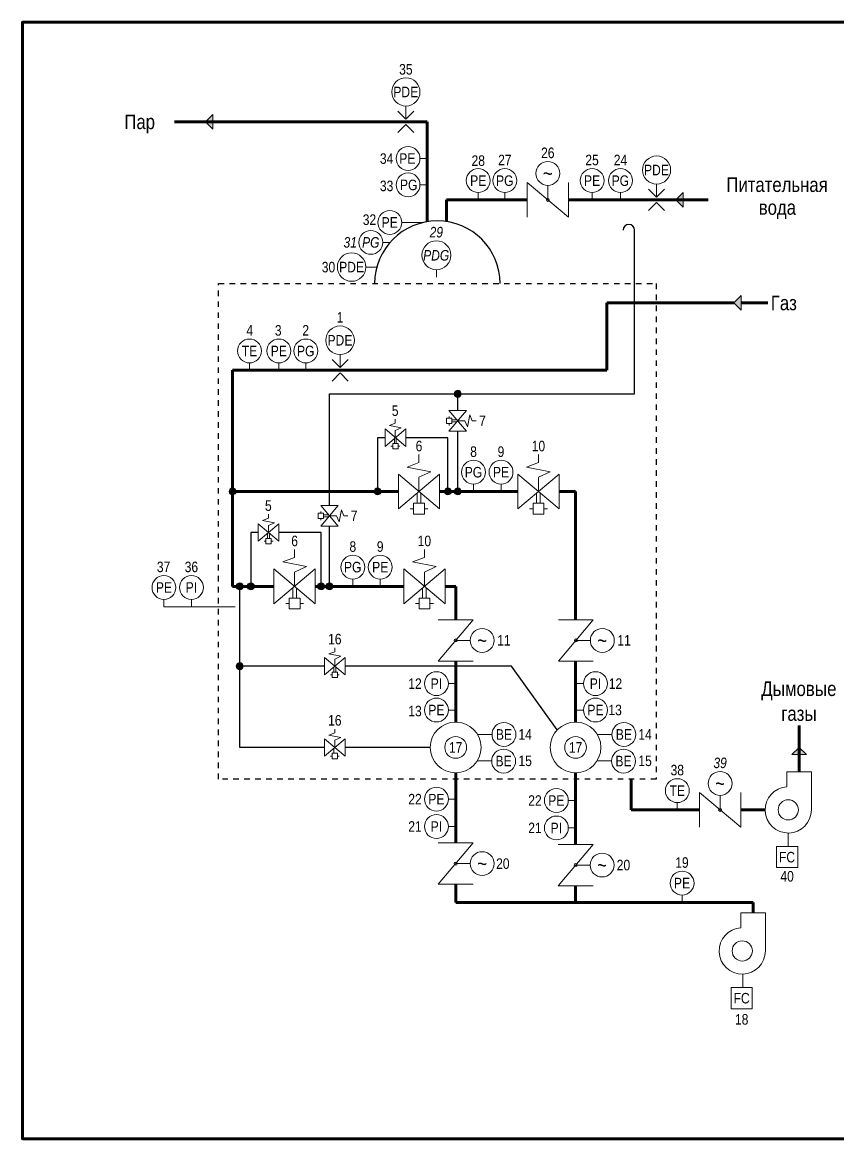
# Model space of a CAD drawing. Header units: millimetres. Extents: x -6000 to 26000, y -6000 to 26000.
# Drawn here: x 20 to 229.5, y -904.5 to -617.5 of the extents above; entities that cross this region are included whole.
import ezdxf

# ---------------------------------------------------------------- set-up
doc = ezdxf.new("R2010")
doc.units = ezdxf.units.MM
doc.header["$MEASUREMENT"] = 0
doc.linetypes.add('короткая штриховая', pattern=[2.822222, 1.411111, -1.411111])
for name, color, linetype, lineweight in [('0_Ном._пера__246', 7, 'Continuous', 100), ('Чертеж и Рисунок_Ном._пера__1', 7, 'Continuous', 15), ('Чертеж и Рисунок_Ном._пера__21', 7, 'Continuous', 30), ('Чертеж и Рисунок_Ном._пера__41', 7, 'Continuous', 60)]:
    doc.layers.add(name, color=color, linetype=linetype, lineweight=lineweight)
doc.styles.add('СГЕНЕРИР_СТИЛЬ_1', font='')
doc.styles.add('СГЕНЕРИР_СТИЛЬ_3', font='')
doc.styles.get('СГЕНЕРИР_СТИЛЬ_1').set_extended_font_data('Arial Narrow')
doc.styles.get('СГЕНЕРИР_СТИЛЬ_3').set_extended_font_data('Arial Narrow', italic=True)

msp = doc.modelspace()

# ---------------------------------------------------------------- hatches: boundary and pattern name
at = {"layer": 'Чертеж и Рисунок_Ном._пера__1', "linetype": 'Continuous', "lineweight": 15}
for points in [[(67.06, -643.09), (68.94, -644.96), (68.94, -641.21)], [(187.91, -663.16), (189.79, -665.03), (189.79, -661.28)], [(202.83, -689.65), (204.71, -691.53), (204.71, -687.78)], [(130.97, -713.02), (131.04, -713.36), (131.24, -713.66), (131.53, -713.85), (131.87, -713.92), (132.22, -713.85), (132.51, -713.66), (132.71, -713.36), (132.77, -713.02), (132.71, -712.68), (132.51, -712.38), (132.22, -712.19), (131.87, -712.12), (131.53, -712.19), (131.24, -712.38), (131.04, -712.68)], [(73.12, -738.12), (73.19, -738.47), (73.39, -738.76), (73.68, -738.95), (74.02, -739.02), (74.37, -738.95), (74.66, -738.76), (74.85, -738.47), (74.92, -738.12), (74.85, -737.78), (74.66, -737.49), (74.37, -737.29), (74.02, -737.22), (73.68, -737.29), (73.39, -737.49), (73.19, -737.78)], [(110.39, -738.12), (110.46, -738.47), (110.65, -738.76), (110.94, -738.95), (111.29, -739.02), (111.63, -738.95), (111.93, -738.76), (112.12, -738.47), (112.19, -738.12), (112.12, -737.78), (111.93, -737.49), (111.63, -737.29), (111.29, -737.22), (110.94, -737.29), (110.65, -737.49), (110.46, -737.78)], [(128.45, -738.12), (128.52, -738.47), (128.71, -738.76), (129.01, -738.95), (129.35, -739.02), (129.69, -738.95), (129.99, -738.76), (130.18, -738.47), (130.25, -738.12), (130.18, -737.78), (129.99, -737.49), (129.69, -737.29), (129.35, -737.22), (129.01, -737.29), (128.71, -737.49), (128.52, -737.78)], [(130.97, -738.12), (131.04, -738.47), (131.24, -738.76), (131.53, -738.95), (131.87, -739.02), (132.22, -738.95), (132.51, -738.76), (132.71, -738.47), (132.77, -738.12), (132.71, -737.78), (132.51, -737.49), (132.22, -737.29), (131.87, -737.22), (131.53, -737.29), (131.24, -737.49), (131.04, -737.78)], [(74.96, -762.52), (75.03, -762.87), (75.22, -763.16), (75.51, -763.35), (75.86, -763.42), (76.2, -763.35), (76.49, -763.16), (76.69, -762.87), (76.76, -762.52), (76.69, -762.18), (76.49, -761.88), (76.2, -761.69), (75.86, -761.62), (75.51, -761.69), (75.22, -761.88), (75.03, -762.18)], [(77.8, -762.52), (77.87, -762.87), (78.07, -763.16), (78.36, -763.35), (78.7, -763.42), (79.05, -763.35), (79.34, -763.16), (79.53, -762.87), (79.6, -762.52), (79.53, -762.18), (79.34, -761.88), (79.05, -761.69), (78.7, -761.62), (78.36, -761.69), (78.07, -761.88), (77.87, -762.18)], [(95.86, -762.52), (95.93, -762.87), (96.13, -763.16), (96.42, -763.35), (96.76, -763.42), (97.11, -763.35), (97.4, -763.16), (97.6, -762.87), (97.66, -762.52), (97.6, -762.18), (97.4, -761.88), (97.11, -761.69), (96.76, -761.62), (96.42, -761.69), (96.13, -761.88), (95.93, -762.18)], [(98, -762.52), (98.07, -762.87), (98.27, -763.16), (98.56, -763.35), (98.9, -763.42), (99.25, -763.35), (99.54, -763.16), (99.73, -762.87), (99.8, -762.52), (99.73, -762.18), (99.54, -761.88), (99.25, -761.69), (98.9, -761.62), (98.56, -761.69), (98.27, -761.88), (98.07, -762.18)], [(74.96, -783.03), (75.03, -783.37), (75.22, -783.66), (75.51, -783.86), (75.86, -783.93), (76.2, -783.86), (76.49, -783.66), (76.69, -783.37), (76.76, -783.03), (76.69, -782.68), (76.49, -782.39), (76.2, -782.19), (75.86, -782.13), (75.51, -782.19), (75.22, -782.39), (75.03, -782.68)], [(219.61, -803.92), (217.73, -805.79), (221.48, -805.79)]]:
    msp.add_hatch(color=7, dxfattribs=at).paths.add_polyline_path(points)

# ---------------------------------------------------------------- linework, layer by layer
at = {"layer": '0_Ном._пера__246', "color": 7, "linetype": 'Continuous', "lineweight": 100, "flags": 128}
msp.add_lwpolyline([(415, -904.52), (415, -617.52), (20, -617.52), (20, -904.52)], close=True, dxfattribs=at)
at = {"layer": 'Чертеж и Рисунок_Ном._пера__1', "color": 7, "linetype": 'Continuous', "lineweight": 15}
for p, q in [((118.55, -642.1), (118.55, -639.04)), ((67.06, -643.09), (68.94, -641.21)), ((68.94, -641.21), (68.94, -644.96)), ((67.06, -643.09), (68.94, -644.96)), ((124.06, -652.54), (122.18, -652.54)), ((124.06, -659.31), (122.18, -659.31)), ((160.33, -667.64), (149.72, -658.68)), ((149.72, -658.68), (149.72, -667.64)), ((155.03, -663.16), (155.03, -659.43)), ((160.33, -658.68), (160.33, -667.64)), ((182.97, -662.17), (182.97, -659.11)), ((137.15, -663.16), (137.15, -661.28)), ((143.99, -663.16), (143.99, -661.28)), ((166.41, -663.16), (166.41, -661.28)), ((173.7, -663.16), (173.7, -661.28)), ((187.91, -663.16), (189.79, -661.28)), ((189.79, -661.28), (189.79, -665.03)), ((187.91, -663.16), (189.79, -665.03)), ((123.11, -668.96), (117.49, -668.96)), ((114.51, -674.09), (112.64, -674.09)), ((111.1, -680.44), (108.26, -680.44)), ((126.39, -683.07), (126.39, -681.2)), ((202.83, -689.65), (204.71, -687.78)), ((204.71, -687.78), (204.71, -691.53)), ((202.83, -689.65), (204.71, -691.53)), ((101.64, -706), (101.64, -702.94)), ((78.38, -706.96), (78.38, -705.08)), ((85.92, -706.96), (85.92, -705.08)), ((92.84, -706.96), (92.84, -705.08)), ((129.63, -722.64), (134.11, -717.33)), ((134.11, -717.33), (129.63, -717.33)), ((129.63, -717.33), (134.11, -722.64)), ((115.84, -720.59), (115.84, -719.57)), ((128.96, -720.69), (128.96, -719.3)), ((128.96, -719.3), (130.35, -719.3)), ((129.66, -719.3), (129.66, -718.85)), ((130.35, -719.3), (130.35, -720.69)), ((131.68, -719.75), (130.35, -719.75)), ((130.35, -719.75), (130.35, -720.22)), ((130.35, -720.22), (131.68, -720.22)), ((131.87, -719.99), (133.69, -719.99)), ((133.69, -719.99), (134.4, -721.51)), ((134.4, -721.51), (135.01, -718.47)), ((135.01, -718.47), (135.58, -719.99)), ((135.58, -719.99), (136.6, -719.99)), ((118.5, -726.54), (113.19, -722.06)), ((113.19, -722.06), (113.19, -726.54)), ((113.19, -726.54), (118.5, -722.06)), ((114.33, -721.17), (115.84, -720.59)), ((117.36, -721.78), (114.33, -721.17)), ((115.84, -722.49), (117.36, -721.78)), ((115.84, -724.3), (115.84, -722.49)), ((118.5, -722.06), (118.5, -726.54)), ((130.35, -720.69), (128.96, -720.69)), ((134.11, -722.64), (129.63, -722.64)), ((129.66, -720.69), (129.66, -721.14)), ((115.16, -725.83), (116.55, -725.83)), ((115.16, -727.21), (115.16, -725.83)), ((115.61, -724.5), (115.61, -725.83)), ((115.61, -725.83), (116.08, -725.83)), ((116.08, -725.83), (116.08, -724.5)), ((116.55, -725.83), (116.55, -727.21)), ((115.16, -726.52), (114.71, -726.52)), ((116.55, -727.21), (115.16, -727.21)), ((116.55, -726.52), (116.99, -726.52)), ((121.92, -730.7), (121.92, -728.66)), ((152.61, -730.7), (152.61, -728.66)), ((118.88, -731.85), (121.92, -730.7)), ((149.58, -731.85), (152.61, -730.7)), ((127.23, -742.6), (116.62, -733.64)), ((116.62, -733.64), (116.62, -742.6)), ((116.62, -742.6), (127.23, -733.64)), ((124.96, -733.07), (118.88, -731.85)), ((121.92, -734.48), (124.96, -733.07)), ((121.92, -738.12), (121.92, -734.5)), ((127.23, -733.64), (127.23, -742.6)), ((157.92, -742.6), (147.31, -733.64)), ((147.31, -733.64), (147.31, -742.6)), ((147.31, -742.6), (157.92, -733.64)), ((155.65, -733.07), (149.58, -731.85)), ((152.61, -734.48), (155.65, -733.07)), ((152.61, -738.12), (152.61, -734.5)), ((157.92, -733.64), (157.92, -742.6)), ((135.94, -738.12), (135.94, -736.25)), ((143, -738.12), (143, -736.25)), ((121.45, -738.52), (121.45, -741.17)), ((122.39, -741.17), (122.39, -738.52)), ((152.15, -738.52), (152.15, -741.17)), ((153.08, -741.17), (153.08, -738.52)), ((96.66, -747.04), (101.14, -741.73)), ((101.14, -741.73), (96.66, -741.73)), ((96.66, -741.73), (101.14, -747.04)), ((96.69, -743.7), (96.69, -743.25)), ((101.43, -745.9), (102.04, -742.87)), ((102.04, -742.87), (102.61, -744.39)), ((120.55, -742.56), (119.65, -742.56)), ((120.55, -741.17), (123.32, -741.17)), ((120.55, -743.94), (120.55, -741.17)), ((121.45, -741.17), (122.39, -741.17)), ((123.32, -741.17), (123.32, -743.94)), ((123.32, -742.56), (124.22, -742.56)), ((151.25, -742.56), (150.35, -742.56)), ((151.25, -741.17), (154.01, -741.17)), ((151.25, -743.94), (151.25, -741.17)), ((152.15, -741.17), (153.08, -741.17)), ((154.01, -741.17), (154.01, -743.94)), ((154.01, -742.56), (154.91, -742.56)), ((81.74, -745.57), (83.26, -744.99)), ((84.78, -746.17), (81.74, -745.57)), ((83.26, -744.99), (83.26, -743.97)), ((83.26, -746.89), (84.78, -746.17)), ((95.99, -745.09), (95.99, -743.7)), ((95.99, -743.7), (97.38, -743.7)), ((97.38, -745.09), (95.99, -745.09)), ((96.69, -745.09), (96.69, -745.54)), ((97.38, -743.7), (97.38, -745.09)), ((98.71, -744.15), (97.38, -744.15)), ((97.38, -744.15), (97.38, -744.62)), ((97.38, -744.62), (98.71, -744.62)), ((98.9, -744.39), (100.72, -744.39)), ((100.72, -744.39), (101.43, -745.9)), ((102.61, -744.39), (103.63, -744.39)), ((123.32, -743.94), (120.55, -743.94)), ((154.01, -743.94), (151.25, -743.94)), ((85.91, -750.94), (80.61, -746.46)), ((80.61, -746.46), (80.61, -750.94)), ((80.61, -750.94), (85.91, -746.46)), ((83.02, -748.9), (83.02, -750.23)), ((83.26, -748.7), (83.26, -746.89)), ((83.49, -750.23), (83.49, -748.9)), ((85.91, -746.46), (85.91, -750.94)), ((101.14, -747.04), (96.66, -747.04)), ((82.58, -750.92), (82.13, -750.92)), ((82.58, -750.23), (83.96, -750.23)), ((82.58, -751.61), (82.58, -750.23)), ((83.96, -751.61), (82.58, -751.61)), ((83.02, -750.23), (83.49, -750.23)), ((83.96, -750.23), (83.96, -751.61)), ((83.96, -750.92), (84.41, -750.92)), ((89.96, -755.1), (89.96, -753.06)), ((123.31, -755.1), (123.31, -753.06)), ((86.92, -756.25), (89.96, -755.1)), ((93, -757.46), (86.92, -756.25)), ((89.96, -758.88), (93, -757.46)), ((120.27, -756.25), (123.31, -755.1)), ((126.35, -757.46), (120.27, -756.25)), ((123.3, -758.88), (126.35, -757.46)), ((95.27, -767), (84.66, -758.04)), ((84.66, -758.04), (84.66, -767)), ((84.66, -767), (95.27, -758.04)), ((89.96, -762.52), (89.96, -758.89)), ((95.27, -758.04), (95.27, -767)), ((128.62, -767), (118, -758.04)), ((118, -758.04), (118, -767)), ((118, -767), (128.62, -758.04)), ((123.31, -762.52), (123.31, -758.89)), ((128.62, -758.04), (128.62, -767)), ((89.49, -762.92), (89.49, -765.57)), ((90.43, -765.57), (90.43, -762.92)), ((104.92, -762.52), (104.92, -760.65)), ((111.97, -762.52), (111.97, -760.65)), ((122.84, -762.92), (122.84, -765.57)), ((123.78, -765.57), (123.78, -762.92)), ((56.39, -767.76), (56.39, -765.88)), ((63.44, -767.76), (63.44, -765.88)), ((88.6, -765.57), (91.36, -765.57)), ((88.6, -768.34), (88.6, -765.57)), ((89.49, -765.57), (90.43, -765.57)), ((91.36, -765.57), (91.36, -768.34)), ((121.94, -765.57), (124.71, -765.57)), ((121.94, -768.34), (121.94, -765.57)), ((122.84, -765.57), (123.78, -765.57)), ((124.71, -765.57), (124.71, -768.34)), ((74.69, -767.76), (56.39, -767.76)), ((88.6, -766.96), (87.7, -766.96)), ((91.36, -768.34), (88.6, -768.34)), ((91.36, -766.96), (92.26, -766.96)), ((121.94, -766.96), (121.04, -766.96)), ((124.71, -768.34), (121.94, -768.34)), ((124.71, -766.96), (125.61, -766.96)), ((126.87, -781.73), (135.83, -771.11)), ((135.83, -771.11), (126.87, -771.11)), ((157.75, -781.73), (166.71, -771.11)), ((166.71, -771.11), (157.75, -771.11)), ((131.35, -776.42), (135.07, -776.42)), ((162.23, -776.42), (165.96, -776.42)), ((98.78, -779.89), (100.3, -779.32)), ((101.82, -780.5), (98.78, -779.89)), ((100.3, -779.32), (100.3, -778.3)), ((100.3, -781.21), (101.82, -780.5)), ((102.95, -785.27), (97.65, -780.79)), ((97.65, -780.79), (97.65, -785.27)), ((97.65, -785.27), (102.95, -780.79)), ((100.07, -783.22), (100.07, -784.55)), ((100.3, -783.03), (100.3, -781.21)), ((100.53, -784.55), (100.53, -783.22)), ((102.95, -780.79), (102.95, -785.27)), ((135.83, -781.73), (126.87, -781.73)), ((166.71, -781.73), (157.75, -781.73)), ((99.62, -785.24), (99.17, -785.24)), ((99.62, -784.55), (101, -784.55)), ((99.62, -785.94), (99.62, -784.55)), ((101, -785.94), (99.62, -785.94)), ((100.07, -784.55), (100.53, -784.55)), ((101, -784.55), (101, -785.94)), ((101, -785.24), (101.45, -785.24)), ((131.35, -787.54), (129.47, -787.54)), ((162.16, -787.54), (164.2, -787.54)), ((131.35, -794.32), (129.47, -794.32)), ((162.16, -794.32), (164.2, -794.32)), ((98.78, -800.79), (100.3, -800.22)), ((100.3, -800.22), (100.3, -799.2)), ((136.94, -800.58), (140.69, -800.58)), ((167.76, -800.58), (171.51, -800.58)), ((102.95, -806.17), (97.65, -801.69)), ((97.65, -801.69), (97.65, -806.17)), ((97.65, -806.17), (102.95, -801.69)), ((101.82, -801.4), (98.78, -800.79)), ((100.3, -802.11), (101.82, -801.4)), ((100.3, -803.93), (100.3, -802.11)), ((102.95, -801.69), (102.95, -806.17)), ((99.62, -806.15), (99.17, -806.15)), ((99.62, -805.45), (101, -805.45)), ((99.62, -806.84), (99.62, -805.45)), ((100.07, -804.12), (100.07, -805.45)), ((100.07, -805.45), (100.53, -805.45)), ((101, -805.45), (101, -806.84)), ((101, -806.15), (101.45, -806.15)), ((219.61, -803.92), (217.73, -805.79)), ((221.48, -805.79), (217.73, -805.79)), ((219.61, -803.92), (221.48, -805.79)), ((101, -806.84), (99.62, -806.84)), ((136.85, -807.42), (140.6, -807.42)), ((167.67, -807.42), (171.42, -807.42)), ((216.44, -814.05), (216.44, -810.17)), ((216.44, -810.17), (222.77, -810.17)), ((222.77, -810.17), (222.77, -819.99)), ((131.35, -817.23), (129.47, -817.23)), ((162.16, -817.59), (160.29, -817.59)), ((204.6, -824.47), (193.99, -815.51)), ((193.99, -815.51), (193.99, -824.47)), ((199.29, -819.99), (199.29, -816.27)), ((204.6, -815.51), (204.6, -824.47)), ((188.3, -819.99), (188.3, -818.12)), ((131.35, -824.28), (129.47, -824.28)), ((162.16, -824.64), (160.29, -824.64)), ((216.81, -825.95), (216.81, -829.41)), ((126.87, -839.11), (135.83, -828.5)), ((135.83, -828.5), (126.87, -828.5)), ((157.68, -839.48), (166.64, -828.86)), ((166.64, -828.86), (157.68, -828.86)), ((213.8, -829.41), (219.23, -829.41)), ((213.8, -834.84), (213.8, -829.41)), ((219.23, -829.41), (219.23, -834.84)), ((131.35, -833.81), (135.07, -833.81)), ((162.16, -834.17), (165.89, -834.17)), ((219.23, -834.84), (213.8, -834.84)), ((135.83, -839.11), (126.87, -839.11)), ((166.64, -839.48), (157.68, -839.48)), ((189.52, -843.76), (189.52, -841.88)), ((204.62, -850.31), (204.62, -846.43)), ((204.62, -846.43), (210.94, -846.43)), ((210.94, -846.43), (210.94, -856.25)), ((205.15, -862.2), (205.15, -865.67)), ((202.14, -865.67), (207.57, -865.67)), ((202.14, -871.1), (202.14, -865.67)), ((207.57, -865.67), (207.57, -871.1)), ((207.57, -871.1), (202.14, -871.1))]:
    msp.add_line(p, q, dxfattribs=at)
for centre, radius in [((118.55, -635.42), 3.62), ((119.11, -652.54), 3.07), ((155.03, -656.36), 3.07), ((182.97, -655.49), 3.62), ((119.11, -659.31), 3.07), ((137.15, -658.21), 3.07), ((143.99, -658.21), 3.07), ((166.41, -658.21), 3.07), ((173.7, -658.21), 3.07), ((155.03, -663.16), 0.381), ((114.42, -668.96), 3.07), ((109.56, -674.09), 3.07), ((126.39, -677.4), 3.72), ((104.6, -680.44), 3.66), ((101.64, -699.26), 3.68), ((78.38, -702.01), 3.07), ((85.92, -702.01), 3.07), ((92.84, -702.01), 3.07), ((131.87, -713.02), 0.9), ((135.94, -733.18), 3.07), ((143, -733.18), 3.07), ((74.02, -738.12), 0.9), ((111.29, -738.12), 0.9), ((129.35, -738.12), 0.9), ((131.87, -738.12), 0.9), ((104.92, -757.58), 3.07), ((111.97, -757.58), 3.07), ((56.39, -762.81), 3.07), ((63.44, -762.81), 3.07), ((75.86, -762.52), 0.9), ((78.7, -762.52), 0.9), ((96.76, -762.52), 0.9), ((98.9, -762.52), 0.9), ((138.15, -776.42), 3.07), ((169.03, -776.42), 3.07), ((131.35, -776.42), 0.381), ((162.23, -776.42), 0.381), ((75.86, -783.03), 0.9), ((126.4, -787.54), 3.07), ((167.28, -787.54), 3.07), ((126.4, -794.32), 3.07), ((167.28, -794.32), 3.07), ((131.35, -803.93), 6.52), ((143.76, -800.59), 3.07), ((162.16, -803.93), 6.52), ((174.58, -800.59), 3.07), ((131.35, -803.93), 2.8), ((162.16, -803.93), 2.8), ((143.67, -807.44), 3.07), ((174.49, -807.44), 3.07), ((188.3, -815.05), 3.07), ((199.29, -813.19), 3.07), ((126.4, -817.23), 3.07), ((157.22, -817.59), 3.07), ((216.81, -819.99), 2.6), ((199.29, -819.99), 0.381), ((126.4, -824.28), 3.07), ((157.22, -824.64), 3.07), ((138.15, -833.81), 3.07), ((168.96, -834.17), 3.07), ((131.35, -833.81), 0.381), ((162.16, -834.17), 0.381), ((189.52, -838.81), 3.07), ((204.99, -856.25), 2.6)]:
    msp.add_circle(centre, radius, dxfattribs=at)
for centre in [(216.81, -819.99), (204.99, -856.25)]:
    msp.add_arc(centre, 5.95, 93.5309, 0, dxfattribs=at)
at = {"layer": 'Чертеж и Рисунок_Ном._пера__21', "color": 7, "linetype": 'Continuous', "lineweight": 30}
for p, q in [((116.48, -640.33), (118.55, -642.4)), ((118.55, -642.4), (120.62, -640.33)), ((118.55, -643.78), (116.48, -645.85)), ((120.62, -645.85), (118.55, -643.78)), ((180.9, -660.4), (182.97, -662.47)), ((182.97, -662.47), (185.04, -660.4)), ((182.97, -663.85), (180.9, -665.92)), ((185.04, -665.92), (182.97, -663.85)), ((177.31, -713.02), (177.31, -670.95)), ((99.57, -704.23), (101.64, -706.3)), ((101.64, -706.3), (103.71, -704.23)), ((101.64, -707.67), (99.57, -709.74)), ((103.71, -709.74), (101.64, -707.67)), ((98.9, -741.73), (98.9, -713.02)), ((98.9, -713.02), (177.31, -713.02)), ((131.87, -717.33), (131.87, -713.92)), ((131.87, -737.22), (131.87, -722.64)), ((111.29, -724.3), (111.29, -737.22)), ((113.19, -724.3), (111.29, -724.3)), ((129.35, -724.3), (118.5, -724.3)), ((129.35, -737.22), (129.35, -724.3)), ((78.7, -748.7), (78.7, -761.62)), ((80.61, -748.7), (78.7, -748.7)), ((96.76, -748.7), (85.91, -748.7)), ((96.76, -761.62), (96.76, -748.7)), ((98.9, -761.62), (98.9, -747.04)), ((75.86, -790.16), (75.86, -763.42)), ((97.65, -783.03), (76.76, -783.03)), ((145.7, -783.03), (102.95, -783.03)), ((157.45, -799.42), (145.7, -783.03)), ((75.86, -803.93), (75.86, -790.16)), ((97.65, -803.93), (75.86, -803.93)), ((124.83, -803.93), (102.95, -803.93))]:
    msp.add_line(p, q, dxfattribs=at)
at = {"layer": 'Чертеж и Рисунок_Ном._пера__21', "color": 7, "linetype": 'короткая штриховая', "lineweight": 30}
for p, q in [((70.43, -812.06), (70.43, -684.7)), ((70.43, -684.7), (182.87, -684.7)), ((182.87, -684.7), (182.87, -812.06)), ((182.87, -812.06), (70.43, -812.06))]:
    msp.add_line(p, q, dxfattribs=at)
at = {"layer": 'Чертеж и Рисунок_Ном._пера__21', "color": 7, "linetype": 'Continuous', "lineweight": 30}
for centre, radius in [((126.65, -684.7), 16.12), ((175.85, -670.95), 1.47)]:
    msp.add_arc(centre, radius, 0, 180, dxfattribs=at)
at = {"layer": 'Чертеж и Рисунок_Ном._пера__41', "color": 7, "linetype": 'Continuous', "lineweight": 60}
for p, q in [((70.61, -643.09), (59.06, -643.09)), ((124.06, -643.09), (68.94, -643.09)), ((124.06, -668.78), (124.06, -643.09)), ((129.01, -668.75), (129.01, -663.16)), ((149.72, -663.16), (129.01, -663.16)), ((160.33, -663.16), (194.45, -663.16)), ((189.79, -663.16), (196.26, -663.16)), ((170.23, -689.65), (170.23, -706.96)), ((202.83, -689.65), (170.23, -689.65)), ((211.59, -689.65), (204.71, -689.65)), ((74.02, -706.96), (74.02, -762.52)), ((170.23, -706.96), (74.02, -706.96)), ((116.62, -738.12), (74.92, -738.12)), ((127.23, -738.12), (147.31, -738.12)), ((157.92, -738.12), (162.16, -738.12)), ((162.16, -738.12), (162.16, -771.11)), ((84.66, -762.52), (74.02, -762.52)), ((95.27, -762.52), (118, -762.52)), ((128.62, -762.52), (131.35, -762.52)), ((131.35, -762.52), (131.35, -771.11)), ((131.35, -781.73), (131.35, -797.41)), ((162.16, -781.73), (162.16, -797.41)), ((219.61, -806.54), (219.61, -798.31)), ((219.61, -810.17), (219.61, -805.79)), ((131.35, -810.45), (131.35, -828.5)), ((162.16, -810.45), (162.16, -828.86)), ((176.4, -812.06), (176.4, -819.99)), ((176.4, -819.99), (193.99, -819.99)), ((204.6, -819.99), (210.86, -819.99)), ((131.35, -839.1), (131.35, -843.76)), ((162.16, -839.46), (162.16, -843.76)), ((207.76, -843.76), (131.35, -843.76)), ((207.76, -843.76), (207.76, -846.44))]:
    msp.add_line(p, q, dxfattribs=at)

# ---------------------------------------------------------------- texts
at = {"layer": 'Чертеж и Рисунок_Ном._пера__1', "color": 7, "linetype": 'Continuous', "lineweight": 15, "attachment_point": 7}
for s, insert, char_height, style in [('\\A1;{\\pql;\\fArial Narrow|b0|i0|c204|p34;3}', (116.82, -630.99), 2.7, 'СГЕНЕРИР_СТИЛЬ_1'), ('\\A1;{\\pql;\\fArial Narrow|b0|i0|c204|p34;5}', (118.55, -630.99), 2.7, 'СГЕНЕРИР_СТИЛЬ_1'), ('\\A1;{\\pql;\\fArial Narrow|b0|i0|c204|p34;PD}', (115.33, -636.77), 2.7, 'СГЕНЕРИР_СТИЛЬ_1'), ('\\A1;{\\pql;\\fArial Narrow|b0|i0|c204|p34;E}', (119.68, -636.77), 2.7, 'СГЕНЕРИР_СТИЛЬ_1'), ('\\A1;{\\pql;\\fArial Narrow|b0|i0|c204|p34;Пар}', (46.21, -646.1), 3.75, 'СГЕНЕРИР_СТИЛЬ_1'), ('\\A1;{\\pql;\\fArial Narrow|b0|i0|c204|p34;3}', (111.88, -653.94), 2.7, 'СГЕНЕРИР_СТИЛЬ_1'), ('\\A1;{\\pql;\\fArial Narrow|b0|i0|c204|p34;4}', (113.61, -653.89), 2.7, 'СГЕНЕРИР_СТИЛЬ_1'), ('\\A1;{\\pql;\\fArial Narrow|b0|i0|c204|p34;P}', (116.85, -653.89), 2.7, 'СГЕНЕРИР_СТИЛЬ_1'), ('\\A1;{\\pql;\\fArial Narrow|b0|i0|c204|p34;E}', (118.93, -653.89), 2.7, 'СГЕНЕРИР_СТИЛЬ_1'), ('\\A1;{\\pql;\\fArial Narrow|b0|i0|c204|p34;26}', (153.3, -652.46), 2.7, 'СГЕНЕРИР_СТИЛЬ_1'), ('\\A1;{\\pql;\\fArial Narrow|b0|i0|c204|p34;28}', (135.43, -654.46), 2.7, 'СГЕНЕРИР_СТИЛЬ_1'), ('\\A1;{\\pql;\\fArial Narrow|b0|i0|c204|p34;27}', (142.26, -654.27), 2.7, 'СГЕНЕРИР_СТИЛЬ_1'), ('\\A1;{\\pql;\\fArial Narrow|b0|i0|c204|p34;2}', (164.66, -654.27), 2.7, 'СГЕНЕРИР_СТИЛЬ_1'), ('\\A1;{\\pql;\\fArial Narrow|b0|i0|c204|p34;5}', (166.39, -654.31), 2.7, 'СГЕНЕРИР_СТИЛЬ_1'), ('\\A1;{\\pql;\\fArial Narrow|b0|i0|c204|p34;2}', (171.97, -654.27), 2.7, 'СГЕНЕРИР_СТИЛЬ_1'), ('\\A1;{\\pql;\\fArial Narrow|b0|i0|c204|p34;4}', (173.7, -654.27), 2.7, 'СГЕНЕРИР_СТИЛЬ_1'), ('\\A1;{\\pql;\\fArial Narrow|b0|i0|c204|p34;PD}', (179.75, -656.84), 2.7, 'СГЕНЕРИР_СТИЛЬ_1'), ('\\A1;{\\pql;\\fArial Narrow|b0|i0|c204|p34;E}', (184.1, -656.84), 2.7, 'СГЕНЕРИР_СТИЛЬ_1'), ('\\A1;{\\pql;\\fArial Narrow|b0|i0|c204|p34;P}', (135.07, -659.56), 2.7, 'СГЕНЕРИР_СТИЛЬ_1'), ('\\A1;{\\pql;\\fArial Narrow|b0|i0|c204|p34;E}', (137.15, -659.56), 2.7, 'СГЕНЕРИР_СТИЛЬ_1'), ('\\A1;{\\pql;\\fArial Narrow|b0|i0|c204|p34;PG}', (141.72, -659.61), 2.7, 'СГЕНЕРИР_СТИЛЬ_1'), ('\\A1;{\\pql;\\fArial Narrow|b0|i0|c204|p34;~}', (153.76, -658.23), 3.75, 'СГЕНЕРИР_СТИЛЬ_1'), ('\\A1;{\\pql;\\fArial Narrow|b0|i0|c204|p34;P}', (164.33, -659.56), 2.7, 'СГЕНЕРИР_СТИЛЬ_1'), ('\\A1;{\\pql;\\fArial Narrow|b0|i0|c204|p34;E}', (166.41, -659.56), 2.7, 'СГЕНЕРИР_СТИЛЬ_1'), ('\\A1;{\\pql;\\fArial Narrow|b0|i0|c204|p34;PG}', (171.43, -659.61), 2.7, 'СГЕНЕРИР_СТИЛЬ_1'), ('\\A1;{\\pql;\\fArial Narrow|b0|i0|c204|p34;3}', (111.88, -660.96), 2.7, 'СГЕНЕРИР_СТИЛЬ_1'), ('\\A1;{\\pql;\\fArial Narrow|b0|i0|c204|p34;3}', (113.61, -660.96), 2.7, 'СГЕНЕРИР_СТИЛЬ_1'), ('\\A1;{\\pql;\\fArial Narrow|b0|i0|c204|p34;P}', (117.03, -660.66), 2.7, 'СГЕНЕРИР_СТИЛЬ_1'), ('\\A1;{\\pql;\\fArial Narrow|b0|i0|c204|p34;G}', (119.11, -660.71), 2.7, 'СГЕНЕРИР_СТИЛЬ_1'), ('\\A1;{\\pql;\\fArial Narrow|b0|i0|c204|p34;Питательная}', (200.9, -661.19), 3.75, 'СГЕНЕРИР_СТИЛЬ_1'), ('\\A1;{\\pql;\\fArial Narrow|b0|i0|c204|p34;вода}', (209.23, -668.08), 3.75, 'СГЕНЕРИР_СТИЛЬ_1'), ('\\A1;{\\pql;\\fArial Narrow|b0|i0|c204|p34;3}', (107.47, -669.65), 2.7, 'СГЕНЕРИР_СТИЛЬ_1'), ('\\A1;{\\pql;\\fArial Narrow|b0|i0|c204|p34;2}', (109.19, -669.6), 2.7, 'СГЕНЕРИР_СТИЛЬ_1'), ('\\A1;{\\pql;\\fArial Narrow|b0|i0|c204|p34;P}', (112.33, -670.31), 2.7, 'СГЕНЕРИР_СТИЛЬ_1'), ('\\A1;{\\pql;\\fArial Narrow|b0|i0|c204|p34;E}', (114.42, -670.31), 2.7, 'СГЕНЕРИР_СТИЛЬ_1'), ('\\A1;{\\pql;\\fArial Narrow|b0|i1|c204|p34;29}', (124.66, -672.86), 2.7, 'СГЕНЕРИР_СТИЛЬ_3'), ('\\A1;{\\pql;\\fArial Narrow|b0|i1|c204|p34;3}', (102.53, -675.48), 2.7, 'СГЕНЕРИР_СТИЛЬ_3'), ('\\A1;{\\pql;\\fArial Narrow|b0|i1|c204|p34;1}', (104.26, -675.44), 2.7, 'СГЕНЕРИР_СТИЛЬ_3'), ('\\A1;{\\pql;\\fArial Narrow|b0|i1|c204|p34;PG}', (107.3, -675.48), 2.7, 'СГЕНЕРИР_СТИЛЬ_3'), ('\\A1;{\\pql;\\fArial Narrow|b0|i1|c204|p34;PDG}', (122.99, -678.8), 2.7, 'СГЕНЕРИР_СТИЛЬ_3'), ('\\A1;{\\pql;\\fArial Narrow|b0|i0|c204|p34;3}', (96.94, -681.84), 2.7, 'СГЕНЕРИР_СТИЛЬ_1'), ('\\A1;{\\pql;\\fArial Narrow|b0|i0|c204|p34;0}', (98.67, -681.84), 2.7, 'СГЕНЕРИР_СТИЛЬ_1'), ('\\A1;{\\pql;\\fArial Narrow|b0|i0|c204|p34;PD}', (101.41, -681.79), 2.7, 'СГЕНЕРИР_СТИЛЬ_1'), ('\\A1;{\\pql;\\fArial Narrow|b0|i0|c204|p34;E}', (105.75, -681.79), 2.7, 'СГЕНЕРИР_СТИЛЬ_1'), ('\\A1;{\\pql;\\fArial Narrow|b0|i0|c204|p34;Газ}', (212.36, -691.59), 3.75, 'СГЕНЕРИР_СТИЛЬ_1'), ('\\A1;{\\pql;\\fArial Narrow|b0|i0|c204|p34;1}', (100.77, -694.72), 2.7, 'СГЕНЕРИР_СТИЛЬ_1'), ('\\A1;{\\pql;\\fArial Narrow|b0|i0|c204|p34;4}', (77.57, -698.06), 2.7, 'СГЕНЕРИР_СТИЛЬ_1'), ('\\A1;{\\pql;\\fArial Narrow|b0|i0|c204|p34;3}', (84.89, -698.11), 2.7, 'СГЕНЕРИР_СТИЛЬ_1'), ('\\A1;{\\pql;\\fArial Narrow|b0|i0|c204|p34;2}', (91.95, -698.06), 2.7, 'СГЕНЕРИР_СТИЛЬ_1'), ('\\A1;{\\pql;\\fArial Narrow|b0|i0|c204|p34;PD}', (98.42, -700.61), 2.7, 'СГЕНЕРИР_СТИЛЬ_1'), ('\\A1;{\\pql;\\fArial Narrow|b0|i0|c204|p34;E}', (102.77, -700.61), 2.7, 'СГЕНЕРИР_СТИЛЬ_1'), ('\\A1;{\\pql;\\fArial Narrow|b0|i0|c204|p34;T}', (76.39, -703.36), 2.7, 'СГЕНЕРИР_СТИЛЬ_1'), ('\\A1;{\\pql;\\fArial Narrow|b0|i0|c204|p34;E}', (78.29, -703.36), 2.7, 'СГЕНЕРИР_СТИЛЬ_1'), ('\\A1;{\\pql;\\fArial Narrow|b0|i0|c204|p34;P}', (83.83, -703.36), 2.7, 'СГЕНЕРИР_СТИЛЬ_1'), ('\\A1;{\\pql;\\fArial Narrow|b0|i0|c204|p34;E}', (85.92, -703.36), 2.7, 'СГЕНЕРИР_СТИЛЬ_1'), ('\\A1;{\\pql;\\fArial Narrow|b0|i0|c204|p34;PG}', (90.58, -703.41), 2.7, 'СГЕНЕРИР_СТИЛЬ_1'), ('\\A1;{\\pql;\\fArial Narrow|b0|i0|c204|p34;5}', (114.93, -718.75), 2.7, 'СГЕНЕРИР_СТИЛЬ_1'), ('\\A1;{\\pql;\\fArial Narrow|b0|i0|c204|p34;7}', (137.37, -721.34), 2.7, 'СГЕНЕРИР_СТИЛЬ_1'), ('\\A1;{\\pql;\\fArial Narrow|b0|i0|c204|p34;6}', (121.06, -727.84), 2.7, 'СГЕНЕРИР_СТИЛЬ_1'), ('\\A1;{\\pql;\\fArial Narrow|b0|i0|c204|p34;1}', (150.89, -727.79), 2.7, 'СГЕНЕРИР_СТИЛЬ_1'), ('\\A1;{\\pql;\\fArial Narrow|b0|i0|c204|p34;0}', (152.61, -727.84), 2.7, 'СГЕНЕРИР_СТИЛЬ_1'), ('\\A1;{\\pql;\\fArial Narrow|b0|i0|c204|p34;8}', (135.08, -729.28), 2.7, 'СГЕНЕРИР_СТИЛЬ_1'), ('\\A1;{\\pql;\\fArial Narrow|b0|i0|c204|p34;9}', (142.12, -729.28), 2.7, 'СГЕНЕРИР_СТИЛЬ_1'), ('\\A1;{\\pql;\\fArial Narrow|b0|i0|c204|p34;PG}', (133.68, -734.57), 2.7, 'СГЕНЕРИР_СТИЛЬ_1'), ('\\A1;{\\pql;\\fArial Narrow|b0|i0|c204|p34;P}', (140.92, -734.53), 2.7, 'СГЕНЕРИР_СТИЛЬ_1'), ('\\A1;{\\pql;\\fArial Narrow|b0|i0|c204|p34;E}', (143, -734.53), 2.7, 'СГЕНЕРИР_СТИЛЬ_1'), ('\\A1;{\\pql;\\fArial Narrow|b0|i0|c204|p34;5}', (82.35, -743.15), 2.7, 'СГЕНЕРИР_СТИЛЬ_1'), ('\\A1;{\\pql;\\fArial Narrow|b0|i0|c204|p34;7}', (104.4, -745.74), 2.7, 'СГЕНЕРИР_СТИЛЬ_1'), ('\\A1;{\\pql;\\fArial Narrow|b0|i0|c204|p34;6}', (89.1, -752.24), 2.7, 'СГЕНЕРИР_СТИЛЬ_1'), ('\\A1;{\\pql;\\fArial Narrow|b0|i0|c204|p34;8}', (104.06, -753.68), 2.7, 'СГЕНЕРИР_СТИЛЬ_1'), ('\\A1;{\\pql;\\fArial Narrow|b0|i0|c204|p34;9}', (111.09, -753.68), 2.7, 'СГЕНЕРИР_СТИЛЬ_1'), ('\\A1;{\\pql;\\fArial Narrow|b0|i0|c204|p34;1}', (121.58, -752.19), 2.7, 'СГЕНЕРИР_СТИЛЬ_1'), ('\\A1;{\\pql;\\fArial Narrow|b0|i0|c204|p34;0}', (123.31, -752.24), 2.7, 'СГЕНЕРИР_СТИЛЬ_1'), ('\\A1;{\\pql;\\fArial Narrow|b0|i0|c204|p34;37}', (54.57, -758.91), 2.7, 'СГЕНЕРИР_СТИЛЬ_1'), ('\\A1;{\\pql;\\fArial Narrow|b0|i0|c204|p34;36}', (61.72, -758.91), 2.7, 'СГЕНЕРИР_СТИЛЬ_1'), ('\\A1;{\\pql;\\fArial Narrow|b0|i0|c204|p34;PG}', (102.66, -758.97), 2.7, 'СГЕНЕРИР_СТИЛЬ_1'), ('\\A1;{\\pql;\\fArial Narrow|b0|i0|c204|p34;P}', (109.89, -758.93), 2.7, 'СГЕНЕРИР_СТИЛЬ_1'), ('\\A1;{\\pql;\\fArial Narrow|b0|i0|c204|p34;E}', (111.97, -758.93), 2.7, 'СГЕНЕРИР_СТИЛЬ_1'), ('\\A1;{\\pql;\\fArial Narrow|b0|i0|c204|p34;P}', (54.31, -764.16), 2.7, 'СГЕНЕРИР_СТИЛЬ_1'), ('\\A1;{\\pql;\\fArial Narrow|b0|i0|c204|p34;E}', (56.39, -764.16), 2.7, 'СГЕНЕРИР_СТИЛЬ_1'), ('\\A1;{\\pql;\\fArial Narrow|b0|i0|c204|p34;P}', (61.97, -764.16), 2.7, 'СГЕНЕРИР_СТИЛЬ_1'), ('\\A1;{\\pql;\\fArial Narrow|b0|i0|c204|p34;I}', (64.05, -764.16), 2.7, 'СГЕНЕРИР_СТИЛЬ_1'), ('\\A1;{\\pql;\\fArial Narrow|b0|i0|c204|p34;16}', (98.57, -777.47), 2.7, 'СГЕНЕРИР_СТИЛЬ_1'), ('\\A1;{\\pql;\\fArial Narrow|b0|i0|c204|p34;~}', (136.88, -778.3), 3.75, 'СГЕНЕРИР_СТИЛЬ_1'), ('\\A1;{\\pql;\\fArial Narrow|b0|i0|c204|p34;11}', (142.02, -777.75), 2.7, 'СГЕНЕРИР_СТИЛЬ_1'), ('\\A1;{\\pql;\\fArial Narrow|b0|i0|c204|p34;~}', (167.76, -778.3), 3.75, 'СГЕНЕРИР_СТИЛЬ_1'), ('\\A1;{\\pql;\\fArial Narrow|b0|i0|c204|p34;1}', (172.9, -777.75), 2.7, 'СГЕНЕРИР_СТИЛЬ_1'), ('\\A1;{\\pql;\\fArial Narrow|b0|i0|c204|p34;1}', (174.63, -777.75), 2.7, 'СГЕНЕРИР_СТИЛЬ_1'), ('\\A1;{\\pql;\\fArial Narrow|b0|i0|c204|p34;1}', (119.17, -788.89), 2.7, 'СГЕНЕРИР_СТИЛЬ_1'), ('\\A1;{\\pql;\\fArial Narrow|b0|i0|c204|p34;2}', (120.9, -788.89), 2.7, 'СГЕНЕРИР_СТИЛЬ_1'), ('\\A1;{\\pql;\\fArial Narrow|b0|i0|c204|p34;P}', (124.93, -788.89), 2.7, 'СГЕНЕРИР_СТИЛЬ_1'), ('\\A1;{\\pql;\\fArial Narrow|b0|i0|c204|p34;I}', (127.01, -788.89), 2.7, 'СГЕНЕРИР_СТИЛЬ_1'), ('\\A1;{\\pql;\\fArial Narrow|b0|i0|c204|p34;P}', (165.8, -788.89), 2.7, 'СГЕНЕРИР_СТИЛЬ_1'), ('\\A1;{\\pql;\\fArial Narrow|b0|i0|c204|p34;I}', (167.89, -788.89), 2.7, 'СГЕНЕРИР_СТИЛЬ_1'), ('\\A1;{\\pql;\\fArial Narrow|b0|i0|c204|p34;1}', (170.68, -788.89), 2.7, 'СГЕНЕРИР_СТИЛЬ_1'), ('\\A1;{\\pql;\\fArial Narrow|b0|i0|c204|p34;2}', (172.41, -788.89), 2.7, 'СГЕНЕРИР_СТИЛЬ_1'), ('\\A1;{\\pql;\\fArial Narrow|b0|i0|c204|p34;Дымовые}', (209.88, -791.8), 3.75, 'СГЕНЕРИР_СТИЛЬ_1'), ('\\A1;{\\pql;\\fArial Narrow|b0|i0|c204|p34;1}', (119.17, -795.92), 2.7, 'СГЕНЕРИР_СТИЛЬ_1'), ('\\A1;{\\pql;\\fArial Narrow|b0|i0|c204|p34;3}', (120.9, -795.97), 2.7, 'СГЕНЕРИР_СТИЛЬ_1'), ('\\A1;{\\pql;\\fArial Narrow|b0|i0|c204|p34;P}', (124.32, -795.67), 2.7, 'СГЕНЕРИР_СТИЛЬ_1'), ('\\A1;{\\pql;\\fArial Narrow|b0|i0|c204|p34;E}', (126.4, -795.67), 2.7, 'СГЕНЕРИР_СТИЛЬ_1'), ('\\A1;{\\pql;\\fArial Narrow|b0|i0|c204|p34;P}', (165.19, -795.67), 2.7, 'СГЕНЕРИР_СТИЛЬ_1'), ('\\A1;{\\pql;\\fArial Narrow|b0|i0|c204|p34;E}', (167.28, -795.67), 2.7, 'СГЕНЕРИР_СТИЛЬ_1'), ('\\A1;{\\pql;\\fArial Narrow|b0|i0|c204|p34;1}', (170.59, -795.64), 2.7, 'СГЕНЕРИР_СТИЛЬ_1'), ('\\A1;{\\pql;\\fArial Narrow|b0|i0|c204|p34;3}', (172.32, -795.69), 2.7, 'СГЕНЕРИР_СТИЛЬ_1'), ('\\A1;{\\pql;\\fArial Narrow|b0|i0|c204|p34;газы}', (215.02, -797.16), 3.75, 'СГЕНЕРИР_СТИЛЬ_1'), ('\\A1;{\\pql;\\fArial Narrow|b0|i0|c204|p34;16}', (98.57, -798.37), 2.7, 'СГЕНЕРИР_СТИЛЬ_1'), ('\\A1;{\\pql;\\fArial Narrow|b0|i0|c204|p34;B}', (141.68, -801.94), 2.7, 'СГЕНЕРИР_СТИЛЬ_1'), ('\\A1;{\\pql;\\fArial Narrow|b0|i0|c204|p34;E}', (143.76, -801.94), 2.7, 'СГЕНЕРИР_СТИЛЬ_1'), ('\\A1;{\\pql;\\fArial Narrow|b0|i0|c204|p34;1}', (147.47, -801.94), 2.7, 'СГЕНЕРИР_СТИЛЬ_1'), ('\\A1;{\\pql;\\fArial Narrow|b0|i0|c204|p34;4}', (149.2, -801.94), 2.7, 'СГЕНЕРИР_СТИЛЬ_1'), ('\\A1;{\\pql;\\fArial Narrow|b0|i0|c204|p34;B}', (172.49, -801.94), 2.7, 'СГЕНЕРИР_СТИЛЬ_1'), ('\\A1;{\\pql;\\fArial Narrow|b0|i0|c204|p34;E}', (174.58, -801.94), 2.7, 'СГЕНЕРИР_СТИЛЬ_1'), ('\\A1;{\\pql;\\fArial Narrow|b0|i0|c204|p34;1}', (178.29, -801.94), 2.7, 'СГЕНЕРИР_СТИЛЬ_1'), ('\\A1;{\\pql;\\fArial Narrow|b0|i0|c204|p34;4}', (180.02, -801.94), 2.7, 'СГЕНЕРИР_СТИЛЬ_1'), ('\\A1;{\\pql;\\fArial Narrow|b0|i0|c204|p34;17}', (129.62, -805.28), 2.7, 'СГЕНЕРИР_СТИЛЬ_1'), ('\\A1;{\\pql;\\fArial Narrow|b0|i0|c204|p34;17}', (160.43, -805.28), 2.7, 'СГЕНЕРИР_СТИЛЬ_1'), ('\\A1;{\\pql;\\fArial Narrow|b0|i0|c204|p34;B}', (141.59, -808.79), 2.7, 'СГЕНЕРИР_СТИЛЬ_1'), ('\\A1;{\\pql;\\fArial Narrow|b0|i0|c204|p34;E}', (143.67, -808.79), 2.7, 'СГЕНЕРИР_СТИЛЬ_1'), ('\\A1;{\\pql;\\fArial Narrow|b0|i0|c204|p34;1}', (147.47, -808.72), 2.7, 'СГЕНЕРИР_СТИЛЬ_1'), ('\\A1;{\\pql;\\fArial Narrow|b0|i0|c204|p34;5}', (149.2, -808.76), 2.7, 'СГЕНЕРИР_СТИЛЬ_1'), ('\\A1;{\\pql;\\fArial Narrow|b0|i0|c204|p34;B}', (172.4, -808.79), 2.7, 'СГЕНЕРИР_СТИЛЬ_1'), ('\\A1;{\\pql;\\fArial Narrow|b0|i0|c204|p34;E}', (174.49, -808.79), 2.7, 'СГЕНЕРИР_СТИЛЬ_1'), ('\\A1;{\\pql;\\fArial Narrow|b0|i0|c204|p34;1}', (178.29, -808.72), 2.7, 'СГЕНЕРИР_СТИЛЬ_1'), ('\\A1;{\\pql;\\fArial Narrow|b0|i0|c204|p34;5}', (180.02, -808.76), 2.7, 'СГЕНЕРИР_СТИЛЬ_1'), ('\\A1;{\\pql;\\fArial Narrow|b0|i0|c204|p34;38}', (186.57, -811.15), 2.7, 'СГЕНЕРИР_СТИЛЬ_1'), ('\\A1;{\\pql;\\fArial Narrow|b0|i1|c204|p34;39}', (197.57, -809.29), 2.7, 'СГЕНЕРИР_СТИЛЬ_3'), ('\\A1;{\\pql;\\fArial Narrow|b0|i0|c204|p34;T}', (186.31, -816.4), 2.7, 'СГЕНЕРИР_СТИЛЬ_1'), ('\\A1;{\\pql;\\fArial Narrow|b0|i0|c204|p34;E}', (188.21, -816.4), 2.7, 'СГЕНЕРИР_СТИЛЬ_1'), ('\\A1;{\\pql;\\fArial Narrow|b0|i0|c204|p34;~}', (198.02, -815.07), 3.75, 'СГЕНЕРИР_СТИЛЬ_1'), ('\\A1;{\\pql;\\fArial Narrow|b0|i0|c204|p34;2}', (119.17, -818.58), 2.7, 'СГЕНЕРИР_СТИЛЬ_1'), ('\\A1;{\\pql;\\fArial Narrow|b0|i0|c204|p34;2}', (120.9, -818.58), 2.7, 'СГЕНЕРИР_СТИЛЬ_1'), ('\\A1;{\\pql;\\fArial Narrow|b0|i0|c204|p34;P}', (124.32, -818.58), 2.7, 'СГЕНЕРИР_СТИЛЬ_1'), ('\\A1;{\\pql;\\fArial Narrow|b0|i0|c204|p34;E}', (126.4, -818.58), 2.7, 'СГЕНЕРИР_СТИЛЬ_1'), ('\\A1;{\\pql;\\fArial Narrow|b0|i0|c204|p34;2}', (150, -818.94), 2.7, 'СГЕНЕРИР_СТИЛЬ_1'), ('\\A1;{\\pql;\\fArial Narrow|b0|i0|c204|p34;2}', (151.73, -818.94), 2.7, 'СГЕНЕРИР_СТИЛЬ_1'), ('\\A1;{\\pql;\\fArial Narrow|b0|i0|c204|p34;P}', (155.13, -818.94), 2.7, 'СГЕНЕРИР_СТИЛЬ_1'), ('\\A1;{\\pql;\\fArial Narrow|b0|i0|c204|p34;E}', (157.22, -818.94), 2.7, 'СГЕНЕРИР_СТИЛЬ_1'), ('\\A1;{\\pql;\\fArial Narrow|b0|i0|c204|p34;2}', (119.17, -825.61), 2.7, 'СГЕНЕРИР_СТИЛЬ_1'), ('\\A1;{\\pql;\\fArial Narrow|b0|i0|c204|p34;1}', (120.9, -825.61), 2.7, 'СГЕНЕРИР_СТИЛЬ_1'), ('\\A1;{\\pql;\\fArial Narrow|b0|i0|c204|p34;P}', (124.93, -825.63), 2.7, 'СГЕНЕРИР_СТИЛЬ_1'), ('\\A1;{\\pql;\\fArial Narrow|b0|i0|c204|p34;I}', (127.01, -825.63), 2.7, 'СГЕНЕРИР_СТИЛЬ_1'), ('\\A1;{\\pql;\\fArial Narrow|b0|i0|c204|p34;2}', (150, -825.97), 2.7, 'СГЕНЕРИР_СТИЛЬ_1'), ('\\A1;{\\pql;\\fArial Narrow|b0|i0|c204|p34;1}', (151.73, -825.97), 2.7, 'СГЕНЕРИР_СТИЛЬ_1'), ('\\A1;{\\pql;\\fArial Narrow|b0|i0|c204|p34;P}', (155.74, -825.99), 2.7, 'СГЕНЕРИР_СТИЛЬ_1'), ('\\A1;{\\pql;\\fArial Narrow|b0|i0|c204|p34;I}', (157.83, -825.99), 2.7, 'СГЕНЕРИР_СТИЛЬ_1'), ('\\A1;{\\pql;\\fArial Narrow|b0|i0|c204|p34;19}', (187.77, -834.91), 2.7, 'СГЕНЕРИР_СТИЛЬ_1'), ('\\A1;{\\pql;\\fArial Narrow|b0|i0|c204|p34;FC}', (214.43, -833.53), 2.7, 'СГЕНЕРИР_СТИЛЬ_1'), ('\\A1;{\\pql;\\fArial Narrow|b0|i0|c204|p34;~}', (136.88, -835.68), 3.75, 'СГЕНЕРИР_СТИЛЬ_1'), ('\\A1;{\\pql;\\fArial Narrow|b0|i0|c204|p34;2}', (141.74, -835.16), 2.7, 'СГЕНЕРИР_СТИЛЬ_1'), ('\\A1;{\\pql;\\fArial Narrow|b0|i0|c204|p34;0}', (143.46, -835.2), 2.7, 'СГЕНЕРИР_СТИЛЬ_1'), ('\\A1;{\\pql;\\fArial Narrow|b0|i0|c204|p34;~}', (167.69, -836.05), 3.75, 'СГЕНЕРИР_СТИЛЬ_1'), ('\\A1;{\\pql;\\fArial Narrow|b0|i0|c204|p34;2}', (172.73, -835.52), 2.7, 'СГЕНЕРИР_СТИЛЬ_1'), ('\\A1;{\\pql;\\fArial Narrow|b0|i0|c204|p34;0}', (174.46, -835.57), 2.7, 'СГЕНЕРИР_СТИЛЬ_1'), ('\\A1;{\\pql;\\fArial Narrow|b0|i0|c204|p34;P}', (187.43, -840.16), 2.7, 'СГЕНЕРИР_СТИЛЬ_1'), ('\\A1;{\\pql;\\fArial Narrow|b0|i0|c204|p34;E}', (189.52, -840.16), 2.7, 'СГЕНЕРИР_СТИЛЬ_1'), ('\\A1;{\\pql;\\fArial Narrow|b0|i0|c204|p34;40}', (214.79, -838.46), 2.7, 'СГЕНЕРИР_СТИЛЬ_1'), ('\\A1;{\\pql;\\fArial Narrow|b0|i0|c204|p34;FC}', (202.77, -869.79), 2.7, 'СГЕНЕРИР_СТИЛЬ_1'), ('\\A1;{\\pql;\\fArial Narrow|b0|i0|c204|p34;18}', (203.12, -875.23), 2.7, 'СГЕНЕРИР_СТИЛЬ_1')]:
    msp.add_mtext(s, dxfattribs=dict(at, insert=insert, char_height=char_height, style=style))

doc.saveas('drawing.dxf')
